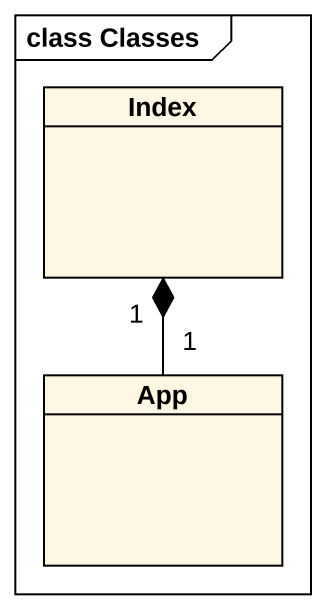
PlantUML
@startuml
mainframe class Classes
hide circle
hide empty members
class Index
class App
App "1" -up-* "1" Index
@enduml
